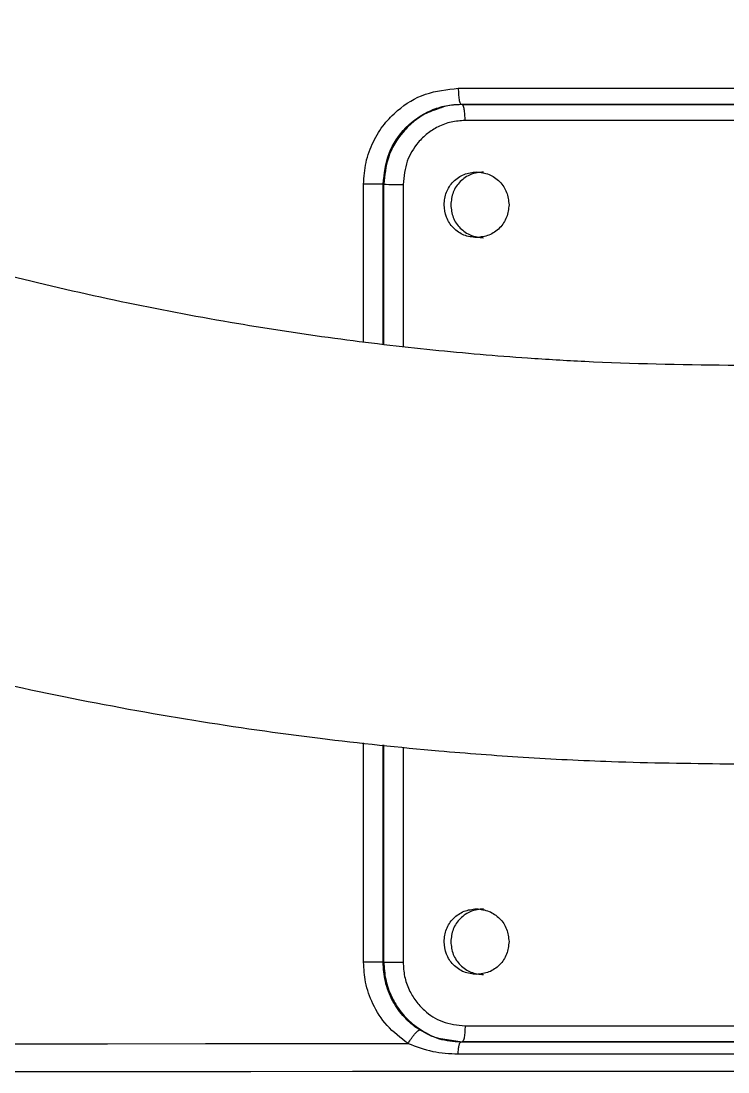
# Model space of a CAD drawing. Header units: millimetres. Extents: x 2379 to 4059, y 879 to 2067.
# Drawn here: x 3053.2 to 3088.7, y 1047.1 to 1099.9 of the extents above; entities that cross this region are included whole.
import ezdxf

# ---------------------------------------------------------------- set-up
doc = ezdxf.new("R2010")
doc.units = ezdxf.units.MM

msp = doc.modelspace()

# ---------------------------------------------------------------- linework, layer by layer
at = {"color": 7, "linetype": 'Continuous', "lineweight": 25}
for p, q in [((3075.292, 1095.725), (3075.353, 1095.713)), ((3075.397, 1095.659), (3075.353, 1095.713)), ((3070.393, 1083.794), (3070.393, 1091.714)), ((3071.376, 1083.677), (3071.377, 1091.713)), ((3071.412, 1091.706), (3071.377, 1091.713)), ((3071.412, 1083.673), (3071.412, 1091.706)), ((3072.38, 1091.704), (3072.38, 1083.558)), ((3070.391, 1052.647), (3070.392, 1063.663)), ((3071.375, 1052.646), (3071.376, 1063.559)), ((3071.411, 1052.652), (3071.411, 1063.556)), ((3072.379, 1063.453), (3072.379, 1052.651)), ((3071.375, 1052.646), (3071.411, 1052.652)), ((3074.16, 1048.839), (3075.35, 1048.648)), ((3075.35, 1048.648), (3075.272, 1048.634)), ((3075.394, 1048.699), (3075.35, 1048.648))]:
    msp.add_line(p, q, dxfattribs=at)
at = {"color": 7, "linetype": 'Continuous', "lineweight": 25, "flags": 128}
for points in [[(3011.792, 1048.427), (3012.683, 1048.438), (3013.927, 1048.449), (3015.518, 1048.46), (3017.448, 1048.47), (3019.709, 1048.481), (3022.291, 1048.491), (3025.18, 1048.5), (3028.365, 1048.509), (3031.83, 1048.518), (3035.56, 1048.526), (3039.536, 1048.533), (3043.741, 1048.54), (3048.156, 1048.546), (3052.759, 1048.552), (3057.53, 1048.557), (3062.447, 1048.561), (3067.487, 1048.565), (3072.626, 1048.567)], [(3090.897, 1047.158), (3085.582, 1047.158), (3080.284, 1047.157), (3075.026, 1047.156), (3069.832, 1047.153), (3064.726, 1047.15), (3059.732, 1047.146), (3054.872, 1047.142), (3050.168, 1047.136)]]:
    msp.add_lwpolyline(points, dxfattribs=at)
at = {"color": 7, "linetype": 'Continuous', "lineweight": 25}
for centre, radius, start, end in [((3070.65, 932.608), 159.106, 89.73825, 90.09254), ((3072.132, 1248.116), 156.412, 269.73624, 270.09082), ((3070.648, 893.539), 159.108, 89.73825, 90.09254), ((3072.131, 1209.067), 156.416, 269.73625, 270.09082)]:
    msp.add_arc(centre, radius, start, end, dxfattribs=at)
for points, knots in [([(3088.65, 1062.611), (3091.21, 1062.636), (3094.79, 1062.67), (3100.06, 1062.949), (3104.524, 1063.284), (3109.84, 1063.85), (3115.409, 1064.623), (3121.223, 1065.633), (3127.194, 1066.889), (3133.27, 1068.4), (3139.408, 1070.171), (3145.573, 1072.205), (3151.737, 1074.504), (3157.873, 1077.07), (3163.962, 1079.9), (3169.981, 1082.994), (3175.914, 1086.348), (3181.743, 1089.961), (3187.453, 1093.826), (3193.028, 1097.94), (3198.456, 1102.298), (3203.721, 1106.892), (3208.813, 1111.716), (3213.717, 1116.764), (3218.424, 1122.027), (3222.922, 1127.497), (3227.2, 1133.165), (3231.249, 1139.022), (3235.059, 1145.059), (3238.62, 1151.265), (3241.926, 1157.629), (3244.966, 1164.142), (3247.735, 1170.791), (3250.226, 1177.566), (3252.431, 1184.453), (3254.346, 1191.442), (3255.965, 1198.52), (3257.282, 1205.673), (3258.295, 1212.89), (3259, 1220.158), (3259.393, 1227.462), (3259.471, 1234.79), (3259.234, 1242.128), (3258.68, 1249.462), (3257.808, 1256.78), (3256.618, 1264.067), (3255.11, 1271.31), (3253.285, 1278.494), (3251.144, 1285.607), (3248.69, 1292.635), (3245.926, 1299.563), (3242.853, 1306.38), (3239.476, 1313.07), (3235.798, 1319.622), (3231.824, 1326.022), (3227.559, 1332.257), (3223.008, 1338.315), (3218.176, 1344.184), (3213.069, 1349.85), (3207.693, 1355.303), (3202.246, 1360.35), (3196.773, 1365.003), (3191.314, 1369.272), (3185.689, 1373.314), (3179.908, 1377.123), (3173.98, 1380.691), (3167.918, 1384.013), (3161.732, 1387.083), (3155.436, 1389.897), (3149.042, 1392.449), (3142.567, 1394.735), (3136.029, 1396.751), (3129.454, 1398.493), (3122.881, 1399.958), (3116.387, 1401.14), (3110.098, 1402.037), (3104.574, 1402.62), (3099.691, 1402.988), (3094.867, 1403.228), (3088.893, 1403.345), (3083.376, 1403.234), (3078.107, 1402.963), (3073.643, 1402.625), (3068.326, 1402.06), (3062.757, 1401.287), (3056.944, 1400.277), (3050.973, 1399.021), (3044.897, 1397.51), (3038.759, 1395.739), (3032.594, 1393.705), (3026.43, 1391.406), (3020.293, 1388.841), (3014.205, 1386.01), (3008.186, 1382.916), (3002.253, 1379.562), (2996.424, 1375.95), (2990.714, 1372.084), (2985.138, 1367.97), (2979.711, 1363.613), (2974.445, 1359.018), (2969.354, 1354.194), (2964.449, 1349.146), (2959.742, 1343.883), (2955.245, 1338.413), (2950.966, 1332.745), (2946.918, 1326.888), (2943.108, 1320.851), (2939.546, 1314.645), (2936.241, 1308.281), (2933.199, 1301.769), (2930.437, 1295.117), (2928.1, 1288.835), (2926.821, 1284.73), (2926.258, 1282.922)], [0, 0, 0, 0, 0.010207, 0.014274, 0.021037, 0.028056, 0.035587, 0.043451, 0.051578, 0.059911, 0.06841, 0.077044, 0.085791, 0.094634, 0.103558, 0.112554, 0.121612, 0.130726, 0.13989, 0.149098, 0.158347, 0.167633, 0.176954, 0.186306, 0.195688, 0.205098, 0.214535, 0.223996, 0.233481, 0.242989, 0.252518, 0.262068, 0.271639, 0.281229, 0.290838, 0.300466, 0.310113, 0.319778, 0.329461, 0.339162, 0.348881, 0.358618, 0.368373, 0.378146, 0.387938, 0.397748, 0.407578, 0.417427, 0.427296, 0.437185, 0.447097, 0.457031, 0.466988, 0.47697, 0.486979, 0.497016, 0.507082, 0.517181, 0.527315, 0.537488, 0.547704, 0.556915, 0.566123, 0.575327, 0.584526, 0.593719, 0.602905, 0.612082, 0.621247, 0.630396, 0.639524, 0.64862, 0.657668, 0.666638, 0.675463, 0.683979, 0.691963, 0.697606, 0.703501, 0.71122, 0.721427, 0.725494, 0.732257, 0.739276, 0.746807, 0.754671, 0.762798, 0.771131, 0.77963, 0.788264, 0.797011, 0.805853, 0.814778, 0.823774, 0.832832, 0.841946, 0.85111, 0.860318, 0.869567, 0.878853, 0.888174, 0.897526, 0.906908, 0.916318, 0.925755, 0.935216, 0.944701, 0.954208, 0.963738, 0.973288, 0.982858, 0.992449, 1, 1, 1, 1]), ([(2918.78, 1234.103), (2918.764, 1233.11), (2918.708, 1229.672), (2918.944, 1223.782), (2919.483, 1216.448), (2920.359, 1209.13), (2921.549, 1201.843), (2923.057, 1194.601), (2924.882, 1187.416), (2927.022, 1180.303), (2929.476, 1173.276), (2932.241, 1166.347), (2935.314, 1159.531), (2938.691, 1152.84), (2942.369, 1146.288), (2946.342, 1139.888), (2950.607, 1133.653), (2955.158, 1127.595), (2959.99, 1121.726), (2965.097, 1116.06), (2970.474, 1110.608), (2975.921, 1105.56), (2981.394, 1100.908), (2986.852, 1096.638), (2992.477, 1092.596), (2998.259, 1088.787), (3004.186, 1085.219), (3010.249, 1081.897), (3016.434, 1078.827), (3022.731, 1076.014), (3029.125, 1073.462), (3035.6, 1071.176), (3042.138, 1069.159), (3048.712, 1067.417), (3055.285, 1065.952), (3061.779, 1064.77), (3068.069, 1063.873), (3073.592, 1063.289), (3078.475, 1062.924), (3083.299, 1062.676), (3086.714, 1062.634), (3088.65, 1062.611)], [0, 0, 0, 0, 0.011098, 0.038456, 0.065866, 0.093327, 0.120841, 0.148408, 0.176031, 0.203709, 0.231446, 0.259243, 0.287104, 0.31503, 0.343027, 0.371097, 0.399245, 0.427478, 0.455801, 0.484223, 0.512754, 0.541404, 0.567237, 0.593062, 0.618875, 0.644675, 0.670459, 0.696222, 0.721959, 0.747663, 0.773323, 0.798921, 0.824432, 0.849809, 0.874965, 0.899718, 0.9236, 0.945993, 0.961817, 0.978352, 1, 1, 1, 1]), ([(3233.38, 1190.883), (3233.079, 1189.821), (3232.143, 1186.516), (3230.236, 1181.065), (3227.678, 1174.537), (3224.793, 1168.126), (3221.608, 1161.838), (3218.119, 1155.689), (3214.335, 1149.693), (3210.258, 1143.864), (3205.895, 1138.215), (3201.251, 1132.759), (3196.332, 1127.51), (3191.323, 1122.654), (3186.268, 1118.182), (3181.21, 1114.084), (3175.982, 1110.21), (3170.594, 1106.568), (3165.058, 1103.165), (3159.386, 1100.007), (3153.589, 1097.1), (3147.681, 1094.449), (3141.677, 1092.06), (3135.595, 1089.937), (3129.455, 1088.085), (3123.288, 1086.507), (3117.144, 1085.208), (3111.135, 1084.196), (3105.568, 1083.485), (3100.723, 1083.039), (3096.253, 1082.762), (3092.348, 1082.624), (3089.749, 1082.614), (3088.701, 1082.611)], [0, 0, 0, 0, 0.017078, 0.053144, 0.089298, 0.125545, 0.161888, 0.198335, 0.23489, 0.271563, 0.308361, 0.345297, 0.382382, 0.419634, 0.453214, 0.486783, 0.520336, 0.55387, 0.58738, 0.62086, 0.654303, 0.687696, 0.721023, 0.754256, 0.787351, 0.820228, 0.85273, 0.884498, 0.914491, 0.939551, 0.959781, 0.98378, 1, 1, 1, 1]), ([(3088.701, 1082.611), (3086.3, 1082.648), (3082.941, 1082.7), (3077.999, 1083.004), (3073.809, 1083.361), (3068.822, 1083.952), (3063.601, 1084.752), (3058.155, 1085.789), (3052.567, 1087.073), (3046.888, 1088.612), (3041.16, 1090.41), (3035.416, 1092.47), (3029.686, 1094.795), (3023.991, 1097.378), (3018.371, 1100.246), (3014.448, 1102.378), (3012.445, 1103.62), (3012.245, 1103.744)], [0, 0, 0, 0, 0.089708, 0.125509, 0.185041, 0.24684, 0.313151, 0.382408, 0.453986, 0.527384, 0.602246, 0.678309, 0.755372, 0.833285, 0.911926, 0.991202, 1, 1, 1, 1]), ([(3070.393, 1091.714), (3070.417, 1092.081), (3070.464, 1092.818), (3070.844, 1093.846), (3071.394, 1094.727), (3072.238, 1095.592), (3073.483, 1096.353), (3074.589, 1096.468), (3075.152, 1096.526)], [0, 0, 0, 0, 0.144955, 0.291072, 0.429926, 0.55636, 0.774114, 1, 1, 1, 1]), ([(3075.152, 1096.526), (3075.154, 1096.427), (3075.157, 1096.275), (3075.174, 1096.09), (3075.192, 1095.963), (3075.214, 1095.86), (3075.247, 1095.758), (3075.274, 1095.738), (3075.292, 1095.725)], [0, 0, 0, 0, 0.2398052, 0.3685843, 0.5, 0.6314158, 0.7601948, 1, 1, 1, 1]), ([(3071.377, 1091.713), (3071.436, 1092.239), (3071.553, 1093.291), (3072.456, 1094.626), (3073.536, 1095.364), (3074.52, 1095.679), (3075.034, 1095.71), (3075.292, 1095.725)], [0, 0, 0, 0, 0.250222, 0.500218, 0.74969, 0.874861, 1, 1, 1, 1]), ([(3075.353, 1095.713), (3075.071, 1095.702), (3074.626, 1095.686), (3074.213, 1095.522), (3074.062, 1095.461)], [0, 0, 0, 0, 0.632839, 1, 1, 1, 1]), ([(3075.292, 1095.725), (3077.576, 1095.725), (3082.143, 1095.727), (3086.767, 1095.727), (3089.078, 1095.727)], [0, 0, 0, 0, 0.5, 1, 1, 1, 1]), ([(3075.353, 1095.713), (3077.613, 1095.713), (3080.305, 1095.714), (3083.855, 1095.715), (3085.902, 1095.715), (3087.71, 1095.715), (3088.73, 1095.715), (3088.988, 1095.715), (3089.054, 1095.715), (3089.072, 1095.715), (3089.076, 1095.715), (3089.078, 1095.715), (3089.078, 1095.715), (3089.078, 1095.715)], [0, 0, 0, 0, 0.497027, 0.592231, 0.774282, 0.942828, 0.985336, 0.996149, 0.998944, 0.99969, 0.999899, 0.999963, 1, 1, 1, 1]), ([(3075.492, 1094.911), (3075.491, 1095.008), (3075.487, 1095.212), (3075.461, 1095.437), (3075.431, 1095.572), (3075.412, 1095.643), (3075.4, 1095.656), (3075.397, 1095.659)], [0, 0, 0, 0, 0.29566, 0.618308, 0.783604, 0.946574, 1, 1, 1, 1]), ([(3074.062, 1095.461), (3073.916, 1095.416), (3073.516, 1095.291), (3072.94, 1094.901), (3072.195, 1094.196), (3071.551, 1093.112), (3071.457, 1092.159), (3071.412, 1091.706)], [0, 0, 0, 0, 0.093897, 0.258023, 0.422171, 0.724916, 1, 1, 1, 1]), ([(3075.492, 1094.911), (3075.258, 1094.896), (3074.788, 1094.865), (3074.144, 1094.619), (3073.583, 1094.267), (3073.02, 1093.715), (3072.5, 1092.864), (3072.421, 1092.101), (3072.38, 1091.704)], [0, 0, 0, 0, 0.142859, 0.286474, 0.415247, 0.544304, 0.763146, 1, 1, 1, 1]), ([(3142.207, 1094.888), (3141.358, 1094.889), (3139.434, 1094.891), (3136.27, 1094.895), (3132.847, 1094.898), (3127.857, 1094.902), (3121.035, 1094.907), (3112.137, 1094.911), (3102.986, 1094.913), (3093.738, 1094.914), (3084.519, 1094.914), (3078.489, 1094.912), (3075.492, 1094.911)], [0, 0, 0, 0, 0.048952, 0.110958, 0.16991, 0.225807, 0.358661, 0.489986, 0.619783, 0.748051, 0.87479, 1, 1, 1, 1]), ([(3074.436, 1090.679), (3074.46, 1090.893), (3074.508, 1091.323), (3074.882, 1091.869), (3075.421, 1092.254), (3075.851, 1092.305), (3076.066, 1092.33)], [0, 0, 0, 0, 0.246716, 0.496183, 0.748181, 1, 1, 1, 1]), ([(3076.066, 1092.33), (3076.281, 1092.305), (3076.712, 1092.254), (3077.253, 1091.868), (3077.627, 1091.322), (3077.675, 1090.893), (3077.699, 1090.68)], [0, 0, 0, 0, 0.252568, 0.504589, 0.753637, 1, 1, 1, 1]), ([(3076.066, 1089.03), (3075.85, 1089.055), (3075.419, 1089.105), (3074.88, 1089.491), (3074.508, 1090.037), (3074.46, 1090.466), (3074.436, 1090.679)], [0, 0, 0, 0, 0.252697, 0.504909, 0.753898, 1, 1, 1, 1]), ([(3077.699, 1090.68), (3077.675, 1090.466), (3077.626, 1090.036), (3077.251, 1089.49), (3076.711, 1089.105), (3076.281, 1089.055), (3076.066, 1089.03)], [0, 0, 0, 0, 0.246955, 0.496409, 0.748277, 1, 1, 1, 1]), ([(3074.436, 1053.679), (3074.46, 1053.893), (3074.508, 1054.323), (3074.882, 1054.869), (3075.421, 1055.254), (3075.851, 1055.305), (3076.066, 1055.33)], [0, 0, 0, 0, 0.246716, 0.496183, 0.748181, 1, 1, 1, 1]), ([(3076.066, 1055.33), (3076.281, 1055.305), (3076.712, 1055.254), (3077.253, 1054.868), (3077.627, 1054.323), (3077.675, 1053.894), (3077.699, 1053.68)], [0, 0, 0, 0, 0.252568, 0.504589, 0.753637, 1, 1, 1, 1]), ([(3076.066, 1052.03), (3075.85, 1052.055), (3075.419, 1052.105), (3074.88, 1052.492), (3074.508, 1053.037), (3074.46, 1053.466), (3074.436, 1053.679)], [0, 0, 0, 0, 0.252697, 0.504909, 0.753898, 1, 1, 1, 1]), ([(3077.699, 1053.68), (3077.675, 1053.466), (3077.626, 1053.036), (3077.251, 1052.49), (3076.711, 1052.105), (3076.281, 1052.055), (3076.066, 1052.03)], [0, 0, 0, 0, 0.246955, 0.496409, 0.748277, 1, 1, 1, 1]), ([(3072.626, 1048.567), (3072.254, 1048.849), (3071.538, 1049.391), (3070.843, 1050.492), (3070.455, 1051.59), (3070.412, 1052.312), (3070.391, 1052.647)], [0, 0, 0, 0, 0.289317, 0.556861, 0.794359, 1, 1, 1, 1]), ([(3073.211, 1049.245), (3073.202, 1049.251), (3073.121, 1049.303), (3072.849, 1049.494), (3072.359, 1049.934), (3071.821, 1050.692), (3071.443, 1051.646), (3071.397, 1052.324), (3071.375, 1052.646)], [0, 0, 0, 0, 0.00842, 0.072905, 0.250214, 0.500148, 0.762303, 1, 1, 1, 1]), ([(3071.411, 1052.652), (3071.429, 1052.363), (3071.467, 1051.761), (3071.747, 1050.972), (3072.173, 1050.239), (3072.744, 1049.591), (3073.447, 1049.139), (3073.931, 1048.875), (3074.151, 1048.84), (3074.16, 1048.839)], [0, 0, 0, 0, 0.171291, 0.356774, 0.490954, 0.676469, 0.865666, 0.994174, 1, 1, 1, 1]), ([(3072.379, 1052.651), (3072.394, 1052.41), (3072.423, 1051.929), (3072.66, 1051.268), (3073, 1050.69), (3073.532, 1050.11), (3074.357, 1049.57), (3075.104, 1049.488), (3075.491, 1049.446)], [0, 0, 0, 0, 0.14404, 0.288565, 0.417763, 0.546793, 0.764831, 1, 1, 1, 1]), ([(3072.626, 1048.567), (3072.682, 1048.655), (3072.767, 1048.789), (3072.887, 1048.949), (3072.976, 1049.058), (3073.056, 1049.144), (3073.146, 1049.226), (3073.186, 1049.237), (3073.211, 1049.245)], [0, 0, 0, 0, 0.242638, 0.372608, 0.50472, 0.63614, 0.76412, 1, 1, 1, 1]), ([(3075.272, 1048.634), (3074.909, 1048.661), (3074.176, 1048.716), (3073.535, 1049.068), (3073.211, 1049.245)], [0, 0, 0, 0, 0.496296, 1, 1, 1, 1]), ([(3075.491, 1049.446), (3075.489, 1049.347), (3075.486, 1049.194), (3075.468, 1049.011), (3075.45, 1048.883), (3075.428, 1048.784), (3075.409, 1048.714), (3075.396, 1048.702), (3075.394, 1048.699)], [0, 0, 0, 0, 0.300445, 0.461774, 0.626406, 0.791044, 0.952392, 1, 1, 1, 1]), ([(3075.491, 1049.446), (3077.885, 1049.446), (3082.691, 1049.448), (3090.015, 1049.448), (3095.959, 1049.448), (3100.491, 1049.448), (3103.624, 1049.447), (3106.74, 1049.446), (3109.834, 1049.446), (3112.9, 1049.444), (3115.931, 1049.443), (3120.185, 1049.441), (3125.725, 1049.438), (3132.469, 1049.433), (3139.197, 1049.426), (3144.918, 1049.418), (3149.638, 1049.411), (3153.441, 1049.403), (3156.875, 1049.395), (3159.834, 1049.386), (3162.287, 1049.376), (3163.333, 1049.37), (3163.864, 1049.366)], [0, 0, 0, 0, 0.060834, 0.1220737, 0.183719, 0.2102711, 0.2368979, 0.2635992, 0.2903751, 0.3172255, 0.3441506, 0.3711502, 0.4324096, 0.4986217, 0.5697855, 0.6458999, 0.6994123, 0.7551267, 0.8130428, 0.8731605, 0.9354796, 1, 1, 1, 1]), ([(3072.626, 1048.567), (3073.034, 1048.413), (3073.843, 1048.107), (3074.711, 1048.066), (3075.142, 1048.045)], [0, 0, 0, 0, 0.50438, 1, 1, 1, 1]), ([(3075.142, 1048.045), (3075.147, 1048.127), (3075.157, 1048.291), (3075.19, 1048.481), (3075.229, 1048.607), (3075.258, 1048.625), (3075.272, 1048.634)], [0, 0, 0, 0, 0.253181, 0.513078, 0.765924, 1, 1, 1, 1]), ([(3165.157, 1048.553), (3164.432, 1048.558), (3162.983, 1048.567), (3159.192, 1048.58), (3154.294, 1048.592), (3148.254, 1048.603), (3141.206, 1048.612), (3133.263, 1048.621), (3124.563, 1048.627), (3115.256, 1048.632), (3105.499, 1048.636), (3095.465, 1048.637), (3085.304, 1048.637), (3078.616, 1048.635), (3075.272, 1048.634)], [0, 0, 0, 0, 0.083333, 0.166667, 0.25, 0.333334, 0.416667, 0.5, 0.583334, 0.666667, 0.75, 0.833334, 0.916667, 1, 1, 1, 1]), ([(3164.621, 1048.567), (3164.121, 1048.57), (3163.135, 1048.577), (3160.854, 1048.586), (3158.094, 1048.595), (3154.865, 1048.603), (3151.255, 1048.61), (3146.709, 1048.618), (3141.105, 1048.625), (3134.387, 1048.633), (3127.484, 1048.638), (3120.555, 1048.643), (3113.731, 1048.646), (3107.121, 1048.648), (3100.811, 1048.65), (3094.289, 1048.65), (3087.707, 1048.65), (3081.228, 1048.649), (3077.222, 1048.648), (3075.35, 1048.648)], [0, 0, 0, 0, 0.060587, 0.1195299, 0.1768287, 0.2324833, 0.2864935, 0.3388593, 0.4142998, 0.4860434, 0.5540892, 0.6184368, 0.6790855, 0.7360349, 0.7892846, 0.838834, 0.8991333, 0.9528558, 1, 1, 1, 1]), ([(3075.142, 1048.045), (3078.166, 1048.046), (3084.203, 1048.048), (3093.356, 1048.048), (3102.398, 1048.047), (3111.225, 1048.044), (3119.718, 1048.039), (3126.562, 1048.034), (3132.019, 1048.029), (3136.372, 1048.024), (3140.83, 1048.019), (3145.308, 1048.012), (3149.442, 1048.005), (3153.183, 1047.997), (3156.501, 1047.989), (3159.536, 1047.98), (3162.188, 1047.97), (3164.423, 1047.959), (3165.401, 1047.952), (3165.9, 1047.948)], [0, 0, 0, 0, 0.0746907, 0.1490623, 0.2231148, 0.2968479, 0.3702616, 0.4433557, 0.4832428, 0.5266364, 0.5735359, 0.623941, 0.6778511, 0.7254581, 0.7754993, 0.8279744, 0.882883, 0.940225, 1, 1, 1, 1])]:
    msp.add_open_spline(points, degree=3, knots=knots, dxfattribs=at)
for points in [[(3075.152, 1096.526), (3077.46, 1096.527), (3082.075, 1096.528), (3086.747, 1096.529), (3089.083, 1096.529)], [(3076.415, 1092.324), (3076.2, 1092.299), (3075.769, 1092.25), (3075.226, 1091.868), (3074.846, 1091.322), (3074.796, 1090.89), (3074.772, 1090.674)], [(3074.772, 1090.674), (3074.796, 1090.458), (3074.846, 1090.025), (3075.226, 1089.48), (3075.769, 1089.098), (3076.2, 1089.049), (3076.415, 1089.024)], [(3076.418, 1055.324), (3076.202, 1055.299), (3075.771, 1055.25), (3075.228, 1054.868), (3074.848, 1054.322), (3074.799, 1053.89), (3074.774, 1053.674)], [(3074.774, 1053.674), (3074.799, 1053.458), (3074.848, 1053.025), (3075.228, 1052.48), (3075.772, 1052.098), (3076.202, 1052.049), (3076.418, 1052.024)]]:
    msp.add_open_spline(points, degree=3, dxfattribs=at)

doc.saveas('drawing.dxf')
